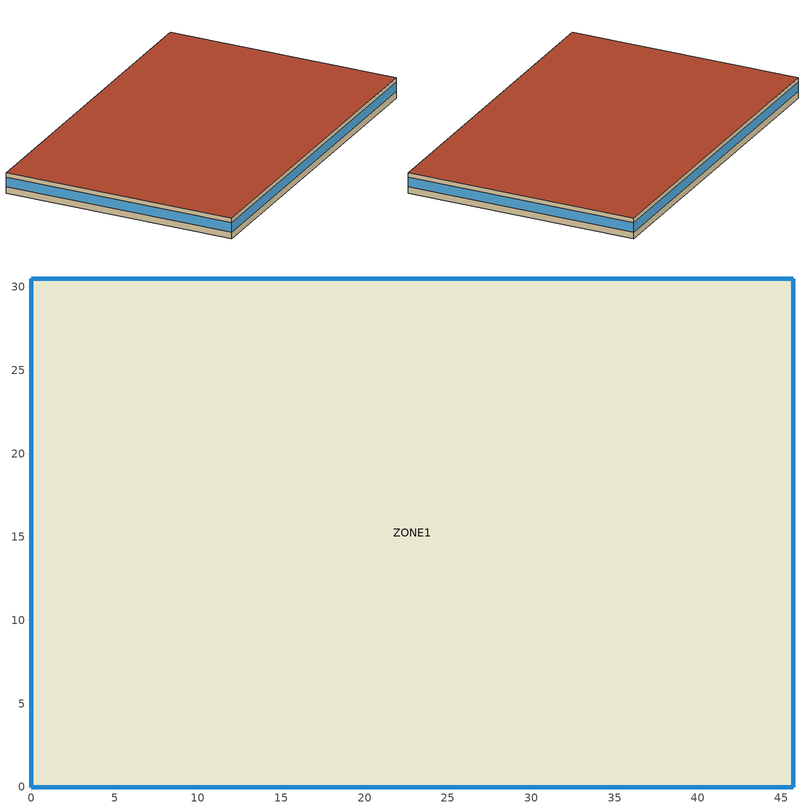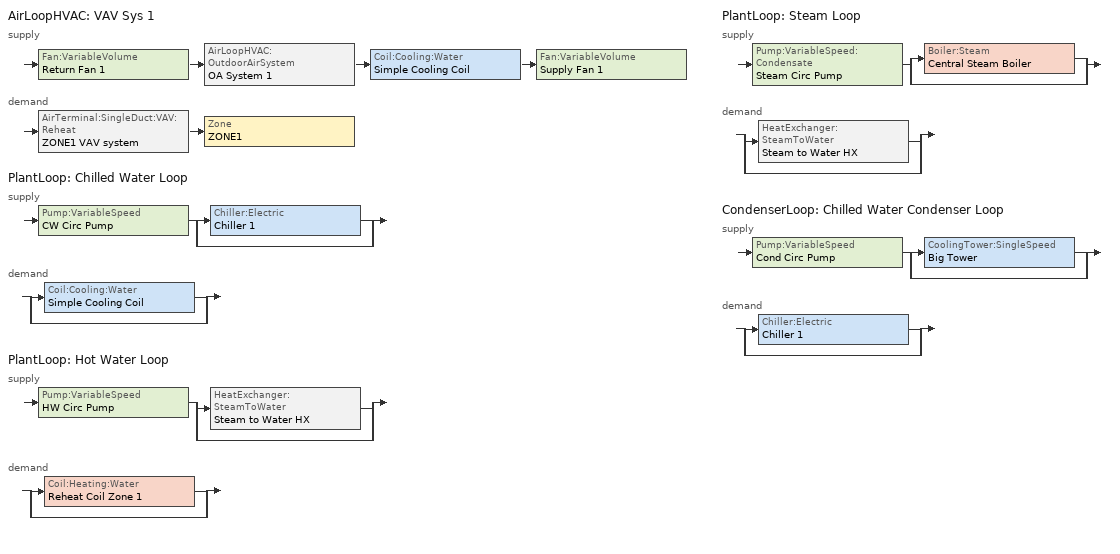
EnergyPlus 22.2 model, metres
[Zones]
ZONE1
 floor ground (FLOOR-1): 0,0 0,30.48 45.72,30.48 45.72,0 z15.24
 wall outside (WALL-1): 45.72,30.48 0,30.48 0,0 45.72,0 45.72,30.48 z15.24:17.98
 window (T-24Window_rshg41): 45.72,30.48 0,30.48 / 0,30.48 0,0 / 0,0 45.72,0 / 45.72,0 45.72,30.48 z16.15:17.37
 roof outside (ROOF-1): 45.72,0 45.72,30.48 0,30.48 0,0 z17.98
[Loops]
AirLoopHVAC 'VAV Sys 1'
 supply: Fan:VariableVolume 'Return Fan 1' > AirLoopHVAC:OutdoorAirSystem 'OA System 1' > Coil:Cooling:Water 'Simple Cooling Coil' > Fan:VariableVolume 'Supply Fan 1'
 demand: AirTerminal:SingleDuct:VAV:Reheat 'ZONE1 VAV system' > Zone 'ZONE1'
PlantLoop 'Chilled Water Loop'
 supply: Pump:VariableSpeed 'CW Circ Pump' > split
  | Chiller:Electric 'Chiller 1'
  | bypass
 demand: split
  | Coil:Cooling:Water 'Simple Cooling Coil'
  | bypass
PlantLoop 'Hot Water Loop'
 supply: Pump:VariableSpeed 'HW Circ Pump' > split
  | HeatExchanger:SteamToWater 'Steam to Water HX'
  | bypass
 demand: split
  | Coil:Heating:Water 'Reheat Coil Zone 1'
  | bypass
PlantLoop 'Steam Loop'
 supply: Pump:VariableSpeed:Condensate 'Steam Circ Pump' > split
  | Boiler:Steam 'Central Steam Boiler'
  | bypass
 demand: split
  | HeatExchanger:SteamToWater 'Steam to Water HX'
  | bypass
CondenserLoop 'Chilled Water Condenser Loop'
 supply: Pump:VariableSpeed 'Cond Circ Pump' > split
  | CoolingTower:SingleSpeed 'Big Tower'
  | bypass
 demand: split
  | Chiller:Electric 'Chiller 1'
  | bypass
[Building]
Building: North Axis {deg}=0; Terrain=Suburbs; Loads Convergence Tolerance Value {W}=0.04; Temperature Convergence Tolerance Value {deltaC}=0.4; Solar Distribution=MinimalShadowing; Minimum Number of Warmup Days=6
[Site:Location]
SAN_FRANCISCO_CA_USA_WMO_724940: Latitude {deg}=37.62; Longitude {deg}=-122.37; Time Zone {hr}=-8; Elevation {m}=5
[SizingPeriod:DesignDay] Day of Month=21; Humidity Condition Type=Wetbulb; Barometric Pressure {Pa}=101265; Rain Indicator=No; Snow Indicator=No; Daylight Saving Time Indicator=No; Solar Model Indicator=ASHRAEClearSky
Name | Month | Day Type | Maximum Dry-Bulb Temperature {C} | Daily Dry-Bulb Temperature Range {deltaC} | Wetbulb or DewPoint at Maximum Dry-Bulb {C} | Wind Speed {m/s} | Wind Direction {deg} | Sky Clearness
SAN_FRANCISCO Ann Htg 99% Condns DB | 1 | WinterDesignDay | 4.4 | 0 | 4.4 | 2.4 | 140 | 0
SAN_FRANCISCO Ann Clg 1% Condns DB=>MWB | 9 | SummerDesignDay | 25.6 | 9 | 16.6 | 5.8 | 310 | 1
[Site:GroundTemperature:BuildingSurface]
20, 20, 20, 20, 20, 20, 20, 20, 20, 20, 20, 20
[Material] Thermal Absorptance=0.9
Name | Roughness | Thickness {m} | Conductivity {W/m-K} | Density {kg/m3} | Specific Heat {J/kg-K} | Solar Absorptance | Visible Absorptance
ST01 | MediumRough | 0.0254 | 1.802 | 2243 | 837 | 0.65 | 0.65
GP02 | MediumSmooth | 0.0159 | 0.16 | 801 | 837 | 0.75 | 0.75
BR01 | VeryRough | 0.0095 | 0.162 | 1121 | 1464 | 0.7 | 0.7
CC24 | MediumRough | 0.1016 | 0.36 | 1282 | 837 | 0.65 | 0.65
MediumFurniture | MediumSmooth | 0.57 | 0.115 | 513 | 1381 | 0.78 | 0.78
HF-A3 | Smooth | 0.0015 | 44.9696 | 7689 | 418 | 0.2 | 0.2
B5-3 | VeryRough | 0.0075 | 0.025 | 91 | 837 | 0.7 | 0.7
[Material:NoMass] Roughness=Rough
Name | Thermal Resistance {m2-K/W} | Thermal Absorptance | Solar Absorptance | Visible Absorptance
Insul11-Wall | 1.936 | 0.65 | 0.65 | 0.65
Insul19-Roof | 1044 | 0.65 | 0.65 | 0.65
CP01 | 0.367 | 0.9 | 0.75 | 0.75
[Material:AirGap]
Name | Thermal Resistance {m2-K/W}
AL21 | 0.157
AL33 | 0.162
[WindowMaterial:Glazing] Optical Data Type=SpectralAverage; Thickness {m}=0.006; Infrared Transmittance at Normal Incidence=0; Front Side Infrared Hemispherical Emissivity=0.84; Conductivity {W/m-K}=0.9
Name | Solar Transmittance at Normal Incidence | Front Side Solar Reflectance at Normal Incidence | Back Side Solar Reflectance at Normal Incidence | Visible Transmittance at Normal Incidence | Front Side Visible Reflectance at Normal Incidence | Back Side Visible Reflectance at Normal Incidence | Back Side Infrared Hemispherical Emissivity
CLEAR 6MM | 0.775 | 0.071 | 0.071 | 0.881 | 0.08 | 0.08 | 0.84
LoE TINT 6MM | 0.36 | 0.093 | 0.2 | 0.5 | 0.035 | 0.054 | 0.1
[WindowMaterial:Gas]
AIR 6MM: Gas Type=Air; Thickness {m}=0.0063
[Construction]
WALL-1: ST01, Insul11-Wall, AL21, GP02
ROOF-1: BR01, Insul19-Roof, CC24
FLOOR-1: B5-3, CC24, AL33, HF-A3, CP01
Medium Furniture: MediumFurniture
T-24Window_rshg41: LoE TINT 6MM, AIR 6MM, CLEAR 6MM
[Zone]
ZONE1: Type=1; Multiplier=1; Ceiling Height {m}=2.7432; Volume {m3}=3822.77
[InternalMass] Construction=Medium Furniture; Zone or ZoneList=ZONE1
Name | Surface Area {m2}
Internal-ZONE1; Internal-PER-3T | 94
Internal-PER-2T; Internal-PER-4T | 59
Internal-COR-1T | 390
[RoomAirModelType]
DV: Zone=ZONE1; Room-Air Modeling Type=ThreeNodeDisplacementVentilation; Air Temperature Coupling Strategy=DIRECT
[RoomAirSettings:ThreeNodeDisplacementVentilation]
ZONE1: Gain Distribution Schedule=LowLayerGainFrac; Number of Plumes per Occupant=1; Thermostat Height {m}=1.1; Comfort Height {m}=1.1; Temperature Difference Threshold for Reporting {deltaC}=0.4
[People] Zone or ZoneList or Space or SpaceList=ZONE1; Number of People Schedule=OCC-SCHED; Number of People Calculation Method=people; Fraction Radiant=0.3; Activity Level Schedule=ActSchd
Name | Number of People
ZONE1 People 1; ZONE1 People 3 | 15
ZONE1 People 2; ZONE1 People 4 | 10
ZONE1 People 5 | 60
[Lights] Zone or ZoneList or Space or SpaceList=ZONE1; Schedule=LIT-SCHED; Design Level Calculation Method=LightingLevel; Return Air Fraction=0; Fraction Radiant=0.31; Fraction Visible=0.19; Fraction Replaceable=0
Name | Lighting Level {W}
ZONE1 Lights 1; ZONE1 Lights 3 | 2633
ZONE1 Lights 2; ZONE1 Lights 4 | 1657
ZONE1 Lights 5 | 10080
[ElectricEquipment] Zone or ZoneList or Space or SpaceList=ZONE1; Schedule=EQP-SCHED; Design Level Calculation Method=EquipmentLevel; Fraction Latent=0; Fraction Radiant=0.18; Fraction Lost=0
Name | Design Level {W}
ZONE1 ElecEq 1; ZONE1 ElecEq 3 | 3038
ZONE1 ElecEq 2; ZONE1 ElecEq 4 | 1912
ZONE1 ElecEq 5 | 12600
[ZoneInfiltration:DesignFlowRate] Zone or ZoneList or Space or SpaceList=ZONE1; Schedule=INF-SCHED; Design Flow Rate Calculation Method=flow/zone; Constant Term Coefficient=1; Temperature Term Coefficient=0; Velocity Term Coefficient=0; Velocity Squared Term Coefficient=0
Name | Design Flow Rate {m3/s}
ZONE1 Infil 1; ZONE1 Infil 3 | 0.0478
ZONE1 Infil 2; ZONE1 Infil 4 | 0.03
ZONE1 Infil 5 | 0.1982
[Sizing:Zone]
ZONE1: Zone Cooling Design Supply Air Temperature Input Method=SupplyAirTemperature; Zone Cooling Design Supply Air Temperature {C}=19; Zone Heating Design Supply Air Temperature Input Method=SupplyAirTemperature; Zone Heating Design Supply Air Temperature {C}=32.22; Zone Cooling Design Supply Air Humidity Ratio {kgWater/kgDryAir}=0.009; Zone Heating Design Supply Air Humidity Ratio {kgWater/kgDryAir}=0.004; Design Specification Outdoor Air Object=SZ DSOA ZONE1; Zone Heating Sizing Factor=1.3; Zone Cooling Sizing Factor=1.3; Cooling Design Air Flow Method=DesignDay; Cooling Design Air Flow Rate {m3/s}=0; Heating Design Air Flow Method=DesignDay; Heating Design Air Flow Rate {m3/s}=0; Account for Dedicated Outdoor Air System=No; Dedicated Outdoor Air System Control Strategy=NeutralSupplyAir; Dedicated Outdoor Air Low Setpoint Temperature for Design {C}=autosize; Dedicated Outdoor Air High Setpoint Temperature for Design {C}=autosize
[DesignSpecification:OutdoorAir]
SZ DSOA ZONE1: Outdoor Air Method=flow/zone; Outdoor Air Flow per Person {m3/s-person}=0.00944; Outdoor Air Flow per Zone Floor Area {m3/s-m2}=0; Outdoor Air Flow per Zone {m3/s}=1.0619
[Sizing:System]
VAV Sys 1: Type of Load to Size On=sensible; Design Outdoor Air Flow Rate {m3/s}=autosize; Central Heating Maximum System Air Flow Ratio=0.3; Preheat Design Temperature {C}=7; Preheat Design Humidity Ratio {kgWater/kgDryAir}=0.008; Precool Design Temperature {C}=11; Precool Design Humidity Ratio {kgWater/kgDryAir}=0.008; Central Cooling Design Supply Air Temperature {C}=19; Central Heating Design Supply Air Temperature {C}=20; Type of Zone Sum to Use=noncoincident; 100% Outdoor Air in Cooling=no; 100% Outdoor Air in Heating=no; Central Cooling Design Supply Air Humidity Ratio {kgWater/kgDryAir}=0.008; Central Heating Design Supply Air Humidity Ratio {kgWater/kgDryAir}=0.008; Cooling Supply Air Flow Rate Method=DesignDay; Cooling Supply Air Flow Rate {m3/s}=0; Heating Supply Air Flow Rate Method=DesignDay; Heating Supply Air Flow Rate {m3/s}=0; Zone Maximum Outdoor Air Fraction=1; Cooling Design Capacity Method=CoolingDesignCapacity; Cooling Design Capacity {W}=autosize; Heating Design Capacity Method=HeatingDesignCapacity; Heating Design Capacity {W}=autosize; Central Cooling Capacity Control Method=VAV
[Sizing:Plant]
Name | Loop Type | Design Loop Exit Temperature {C} | Loop Design Temperature Difference {deltaC}
Hot Water Loop | heating | 60 | 11
Chilled Water Loop | cooling | 11.67 | 6.67
Chilled Water Condenser Loop | condenser | 29.5 | 5.6
Steam Loop | Steam | 110 | 25
[PlantLoop] Maximum Loop Flow Rate {m3/s}=autosize; Minimum Loop Flow Rate {m3/s}=0; Plant Loop Volume {m3}=autocalculate
Name | Fluid Type | Plant Equipment Operation Scheme | Maximum Loop Temperature {C} | Minimum Loop Temperature {C} | Load Distribution Scheme
Chilled Water Loop | Water | CW Loop Operation | 98 | 5 | SequentialLoad
Hot Water Loop | Water | Hot Loop Operation | 100 | 10 | SequentialLoad
Steam Loop | Steam | Steam Loop Operation | 110 | 10 | Optimal
[CondenserLoop]
Chilled Water Condenser Loop: Fluid Type=Water; Condenser Equipment Operation Scheme=Tower Loop Operation; Maximum Loop Temperature {C}=80; Minimum Loop Temperature {C}=5; Maximum Loop Flow Rate {m3/s}=autosize; Minimum Loop Flow Rate {m3/s}=0; Condenser Loop Volume {m3}=autocalculate; Load Distribution Scheme=SequentialLoad
[PlantEquipmentOperationSchemes] Control Scheme 1 Schedule=ALWAYSON
Name | Control Scheme 1
CW Loop Operation | Chiller operation
Hot Loop Operation | Steam to Water HX operation
Steam Loop Operation | Steam Boiler operation
[CondenserEquipmentOperationSchemes]
Tower Loop Operation: Control Scheme 1=Year Round Tower Operation; Control Scheme 1 Schedule=ALWAYSON
[PlantEquipmentOperation:CoolingLoad] Load Range 1 Lower Limit {W}=0
Name | Load Range 1 Upper Limit {W} | Range 1 Equipment List
Chiller operation | 4000000 | All Chillers
Year Round Tower Operation | 90000000 | All Towers
[PlantEquipmentOperation:HeatingLoad] Load Range 1 Lower Limit {W}=0; Load Range 1 Upper Limit {W}=10000000
Name | Range 1 Equipment List
Steam to Water HX operation | heating plant
Steam Boiler operation | Steam heating plant
[PlantEquipmentList]
All Chillers: Chiller 1
heating plant: Steam to Water HX
Steam heating plant: Central Steam Boiler
[CondenserEquipmentList]
All Towers: Big Tower
[AirLoopHVAC]
VAV Sys 1: Design Supply Air Flow Rate {m3/s}=autosize
[AvailabilityManager:Scheduled]
VAV Sys 1 Avail: Schedule=AirSysAvailSched
[SetpointManager:Scheduled] Control Variable=Temperature
Name | Schedule | Setpoint Node or NodeList
Supply Air temp Manager | Seasonal Reset Supply Air Temp Sch | Supply Air Temp Node
Chilled Water temp Manager | CW Temp Schedule | CW Supply Outlet Node List
Hot Water temp Manager | HW Loop Temp Schedule | HW Supply Outlet Node List
Condenser Water temp Manager | Condenser Temp Schedule | Condenser Supply Outlet Node List
Steam Boiler Plant Steam Temp Manager | Steam-Loop-Temp-Schedule | Steam Supply Outlet Node List
Steam to Water HX Setpoint Manager | HW Loop Temp Schedule | Steam to Water HX Water Outlet Node
Chiller 1 Setpoint Manager | CW Temp Schedule | Central Chiller Outlet Node
[SetpointManager:MixedAir]
Mixed Air Temp Manager: Control Variable=Temperature; Setpoint Node or NodeList=Main Branch SetPoint Node List
[Controller:WaterCoil]
Main Cooling Coil Controller: Control Variable=Temperature; Action=REVERSE; Actuator Variable=FLOW; Controller Convergence Tolerance {deltaC}=0.0005; Maximum Actuated Flow {m3/s}=autosize; Minimum Actuated Flow {m3/s}=0
[Controller:OutdoorAir]
OA Controller 1: Minimum Outdoor Air Flow Rate {m3/s}=autosize; Maximum Outdoor Air Flow Rate {m3/s}=autosize; Economizer Control Type=DifferentialDryBulb; Economizer Control Action Type=ModulateFlow; Economizer Minimum Limit Dry-Bulb Temperature {C}=4; Lockout Type=NoLockout; Minimum Limit Type=FixedMinimum
[Zone equipment]
ZONE1: ZONE1 VAV system
[AirTerminal:SingleDuct:VAV:Reheat]
ZONE1 VAV system: Availability Schedule=AirSysAvailSched; Maximum Air Flow Rate {m3/s}=autosize; Zone Minimum Air Flow Input Method=Constant; Constant Minimum Air Flow Fraction=0.3; Reheat Coil=Reheat Coil Zone 1; Maximum Hot Water or Steam Flow Rate {m3/s}=autosize; Minimum Hot Water or Steam Flow Rate {m3/s}=0; Convergence Tolerance=0.00025; Damper Heating Action=ReverseWithLimits; Maximum Flow per Zone Floor Area During Reheat {m3/s-m2}=AUTOCALCULATE; Maximum Flow Fraction During Reheat=AUTOCALCULATE
[ZoneControl:Thermostat]
ZONE1 Thermostat: Zone or ZoneList=ZONE1; Control Type Schedule=Dual Control; Control 1=DualSetPoint
[ThermostatSetpoint:DualSetpoint]
DualSetPoint: Heating Setpoint Temperature Schedule=HEAT1; Cooling Setpoint Temperature Schedule=COOL1
[Boiler:Steam]
Central Steam Boiler: Fuel Type=NaturalGas; Maximum Operating Pressure {Pa}=160000; Theoretical Efficiency=0.8; Design Outlet Steam Temperature {C}=115; Nominal Capacity {W}=autosize; Minimum Part Load Ratio=0.00001; Maximum Part Load Ratio=1; Optimum Part Load Ratio=0.2; Coefficient 1 of Fuel Use Function of Part Load Ratio Curve=0.8; Coefficient 2 of Fuel Use Function of Part Load Ratio Curve=0.1; Coefficient 3 of Fuel Use Function of Part Load Ratio Curve=0.1
[Chiller:Electric]
Chiller 1: Condenser Type=WaterCooled; Nominal Capacity {W}=autosize; Nominal COP {W/W}=3.2; Minimum Part Load Ratio=0; Maximum Part Load Ratio=1; Optimum Part Load Ratio=0.65; Design Condenser Inlet Temperature {C}=29.44; Temperature Rise Coefficient=2.682759; Design Chilled Water Outlet Temperature {C}=6.667; Design Chilled Water Flow Rate {m3/s}=autosize; Design Condenser Fluid Flow Rate {m3/s}=autosize; Coefficient 1 of Capacity Ratio Curve=0.944836; Coefficient 2 of Capacity Ratio Curve=-0.0570088; Coefficient 3 of Capacity Ratio Curve=-0.00185486; Coefficient 1 of Power Ratio Curve=1.907846; Coefficient 2 of Power Ratio Curve=-1.20499; Coefficient 3 of Power Ratio Curve=0.263462; Coefficient 1 of Full Load Ratio Curve=0.03303; Coefficient 2 of Full Load Ratio Curve=0.6852; Coefficient 3 of Full Load Ratio Curve=0.2818; Chilled Water Outlet Temperature Lower Limit {C}=5; Chiller Flow Mode=LeavingSetpointModulated
[CoolingTower:SingleSpeed]
Big Tower: Design Water Flow Rate {m3/s}=autosize; Design Air Flow Rate {m3/s}=autosize; Design Fan Power {W}=autosize; Design U-Factor Times Area Value {W/K}=autosize; Free Convection Regime Air Flow Rate {m3/s}=0; Free Convection Regime U-Factor Times Area Value {W/K}=0
[Pump:VariableSpeed] Design Maximum Flow Rate {m3/s}=autosize; Design Pump Head {Pa}=179352; Design Power Consumption {W}=autosize; Motor Efficiency=0.9; Fraction of Motor Inefficiencies to Fluid Stream=0; Coefficient 1 of the Part Load Performance Curve=0; Coefficient 2 of the Part Load Performance Curve=1; Coefficient 3 of the Part Load Performance Curve=0; Coefficient 4 of the Part Load Performance Curve=0; Design Minimum Flow Rate {m3/s}=0; Pump Control Type=INTERMITTENT
Name | Pump Flow Rate Schedule
Cond Circ Pump; CW Circ Pump | CoolingAvailSched
HW Circ Pump | HeatingAvailSched
[Pump:VariableSpeed:Condensate]
Steam Circ Pump: Design Steam Volume Flow Rate {m3/s}=autosize; Design Pump Head {Pa}=179352; Design Power Consumption {W}=autosize; Motor Efficiency=0.9; Fraction of Motor Inefficiencies to Fluid Stream=0; Coefficient 1 of the Part Load Performance Curve=0; Coefficient 2 of the Part Load Performance Curve=1; Coefficient 3 of the Part Load Performance Curve=0; Coefficient 4 of the Part Load Performance Curve=0; Pump Flow Rate Schedule=HeatingAvailSched
[Coil:Cooling:Water]
Simple Cooling Coil: Availability Schedule=CoolingAvailSched; Design Water Flow Rate {m3/s}=autosize; Design Air Flow Rate {m3/s}=autosize; Design Inlet Water Temperature {C}=autosize; Design Inlet Air Temperature {C}=autosize; Design Outlet Air Temperature {C}=autosize; Design Inlet Air Humidity Ratio {kgWater/kgDryAir}=autosize; Design Outlet Air Humidity Ratio {kgWater/kgDryAir}=autosize; Type of Analysis=SimpleAnalysis; Heat Exchanger Configuration=CrossFlow
[Coil:Heating:Water]
Reheat Coil Zone 1: Availability Schedule=HeatingAvailSched; U-Factor Times Area Value {W/K}=autosize; Maximum Water Flow Rate {m3/s}=autosize; Performance Input Method=UFactorTimesAreaAndDesignWaterFlowRate; Rated Capacity {W}=autosize; Rated Inlet Water Temperature {C}=82.2; Rated Inlet Air Temperature {C}=16.6; Rated Outlet Water Temperature {C}=71.1; Rated Outlet Air Temperature {C}=32.2
[Fan:VariableVolume] Availability Schedule=AirSysAvailSched; Fan Total Efficiency=0.68; Maximum Flow Rate {m3/s}=autosize; Fan Power Minimum Flow Rate Input Method=Fraction; Fan Power Minimum Flow Fraction=0.25; Motor Efficiency=0.9; Motor In Airstream Fraction=1; Fan Power Coefficient 5=0
Name | Pressure Rise {Pa} | Fan Power Coefficient 1 | Fan Power Coefficient 2 | Fan Power Coefficient 3 | Fan Power Coefficient 4
Supply Fan 1 | 747 | 0.0440346 | 0.107519 | -0.0912888 | 0.939911
Return Fan 1 | 249 | 0.0278279 | 0.0265832 | -0.0870687 | 1.03092
[HeatExchanger:SteamToWater]
Steam to Water HX: Availability Schedule=HeatingAvailSched; Steam Side Design Flow Rate=autosize; Water Side Design Flow Rate=autosize; Heat Exchanger U-Factor Times Area Value=autosize; Control Type=OperationSchemeOnOff; Degree of SubCooling=3; Degree of Loop SubCooling=13
[Schedule:Compact]
LowLayerGainFrac: Through: 12/31, For: Alldays, Until: 24:00, 0.3
AirSysAvailSched; CoolingAvailSched; HeatingAvailSched: Through: 12/31, For: Weekdays SummerDesignDay WinterDesignDay CustomDay1 CustomDay2, Until: 6:00, 0, Until: 21:00, 1, Until: 24:00, 0, For: Weekends Holidays, Until: 6:00, 0, Until: 21:00, 1, Until: 24:00, 0
ActSchd: Through: 12/31, For: Alldays, Until: 24:00, 149.48
ALWAYSON: Through: 12/31, For: Alldays, Until: 24:00, 1
Condenser Temp Schedule: Through: 12/31, For: Alldays, Until: 24:00, 29.5
COOL1: Through: 12/31, For: Weekdays CustomDay1 CustomDay2, Until: 6:00, 33.3, Until: 21:00, 23.9, Until: 24:00, 33.3, For: Weekends Holidays, Until: 6:00, 33.3, Until: 20:00, 23.9, Until: 24:00, 33.3, For: SummerDesignDay, Until: 24:00, 23.9, For: WinterDesignDay, Until: 24:00, 33.3
CW Temp Schedule: Through: 12/31, For: Alldays, Until: 24:00, 11.67
Dual Control: Through: 12/31, For: Alldays, Until: 24:00, 4
EQP-SCHED: Through: 12/31, For: Weekdays CustomDay1 CustomDay2, Until: 7:00, 0.17, Until: 20:00, 0.67, Until: 24:00, 0.17, For: Weekends Holidays WinterDesignDay, Until: 24:00, 0.17, For: SummerDesignDay, Until: 7:00, 0.17, Until: 20:00, 1, Until: 24:00, 0.17
HEAT1: Through: 12/31, For: Weekdays CustomDay1 CustomDay2, Until: 6:00, 12.8, Until: 21:00, 21.1, Until: 24:00, 12.8, For: Weekends Holidays, Until: 6:00, 12.8, Until: 13:00, 21.1, Until: 24:00, 12.8, For: SummerDesignDay, Until: 24:00, 12.8, For: WinterDesignDay, Until: 24:00, 21.1
HW Loop Temp Schedule: Through: 12/31, For: Alldays, Until: 24:00, 60
INF-SCHED: Through: 12/31, For: Weekdays SummerDesignDay CustomDay1 CustomDay2, Until: 6:00, 1, Until: 18:00, 0, Until: 24:00, 1, For: Weekends Holidays WinterDesignDay, Until: 6:00, 1, Until: 13:00, 0, Until: 24:00, 1
LIT-SCHED: Through: 12/31, For: Weekdays SummerDesignDay CustomDay1 CustomDay2, Until: 7:00, 0.3, Until: 20:00, 0.9, Until: 24:00, 0.3, For: Weekends Holidays WinterDesignDay, Until: 8:00, 0.3, Until: 19:00, 0.4, Until: 24:00, 0.3
OCC-SCHED: Through: 12/31, For: Weekdays SummerDesignDay CustomDay1 CustomDay2, Until: 7:00, 0, Until: 8:00, 0.333333, Until: 9:00, 0.666667, Until: 20:00, 1, Until: 21:00, 0.5, Until: 24:00, 0, For: Weekends Holidays WinterDesignDay, Until: 7:00, 0, Until: 8:00, 0.0666667, Until: 9:00, 0.133333, Until: 12:00, 0.2, Until: 13:00, 0.1, Until: 24:00, 0
Seasonal Reset Supply Air Temp Sch: Through: 3/31, For: Alldays, Until: 24:00, 20, Through: 9/30, For: Alldays, Until: 24:00, 19, Through: 12/31, For: Alldays, Until: 24:00, 20
STEAM-LOOP-TEMP-SCHEDULE: Through: 12/31, For: AllDays, Until: 24:00, 100
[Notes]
DisplacementVent_SteamToWaterHX.idf
Basic file description:  Single zone representing one floor of a large, open plan single story
commercial office building with displacement ventilation.
Highlights:              A simple example of the use of the UCSD Displacement Ventilation model
Simulation Location/Run: USA_CA_SanFrancisco TMY2-23234, 2 design days, annual run period,
Run Control executes the run period using the weather file
Location:                San Francisco, CA
Design Days:             SAN_FRANCISCO_CA_USA Annual Heating 99%, MaxDB=4.4°C
SAN_FRANCISCO_CA_USA Annual Cooling (DB=>MWB) 1%, MaxDB=25.6°C MWB=16.6°C
Run Period (Weather File): January,  USA_CA_SanFrancisco TMY2-23234
Run Control:             Zone and System sizing with weather file run control (no design days run)
Building:  45.72 m E-W * 30.48 m N-S, ~40% glazing on all facades.
Floor Area:        1393.5 m2 (~15000 ft2)
Number of Stories: 1
Internal gains description:     lighting is 1.25 watts/ft2, office equip is 1.5 watts/ft2. There is 1 occupant
per 136 ft2 of floor area. Infiltration is 1/3 air change per hour.
Interzone Surfaces:             None
Internal Mass:                  None
Windows:                        4: double pane: LoE TINT 6MM - AIR 6MM - CLEAR 6MM
Detached Shading:               None
Daylight:                       None
Natural Ventilation:            None
Compact Schedules:              Yes
HVAC:                           single duct VAV with hot water reheat, single steam boiler, steam to water HX,
chiller and cooling tower, supply air temperature = 19C
Zonal Equipment:                AirTerminal:SingleDuct:VAV:Reheat
Central Air Handling Equipment: Yes
System Equipment Autosize:      Yes
Purchased Cooling:              None
Purchased Heating:              None
Coils:                          Coil:Cooling:Water, Coil:Heating:Water
Pumps:                          Pump:VariableSpeed
Boilers:                        Boiler:Steam
Chillers:                       Chiller:Electric
Towers:                         CoolingTower:SingleSpeed
Standard Reports:               All Summary Predefined Reports
Timestep or Hourly Variables:   TimeStep
Time bins Report:               None
HTML Report:                    Predefined All Summary
Environmental Emissions:        None
Utility Tariffs:                None
Basic file description:     Single zone representing one floor of a large, open plan single story
commercial office building with displacement ventilation.
Highlights:                 A simple example of the use of the UCSD Displacement Ventilation model
Simulation Location/Run:    San Francisco, design days: 99% heating, 0.4% cooling, run period: full year
Building:                   45.72 m E-W * 30.48 m N-S, ~40% glazing on all facades
Internal gains description: lighting level = 13.4 W/m2, equipment = 16.1 W/m2,
number of occupants = 110 (12.66 m2/occ)
HVAC:                       single duct VAV with hot water reheat, single boiler, chiller and
cooling tower, supply air temperature = 19C
SAN_FRANCISCO_CA_USA Annual Heating 99%, MaxDB=4.4°C
